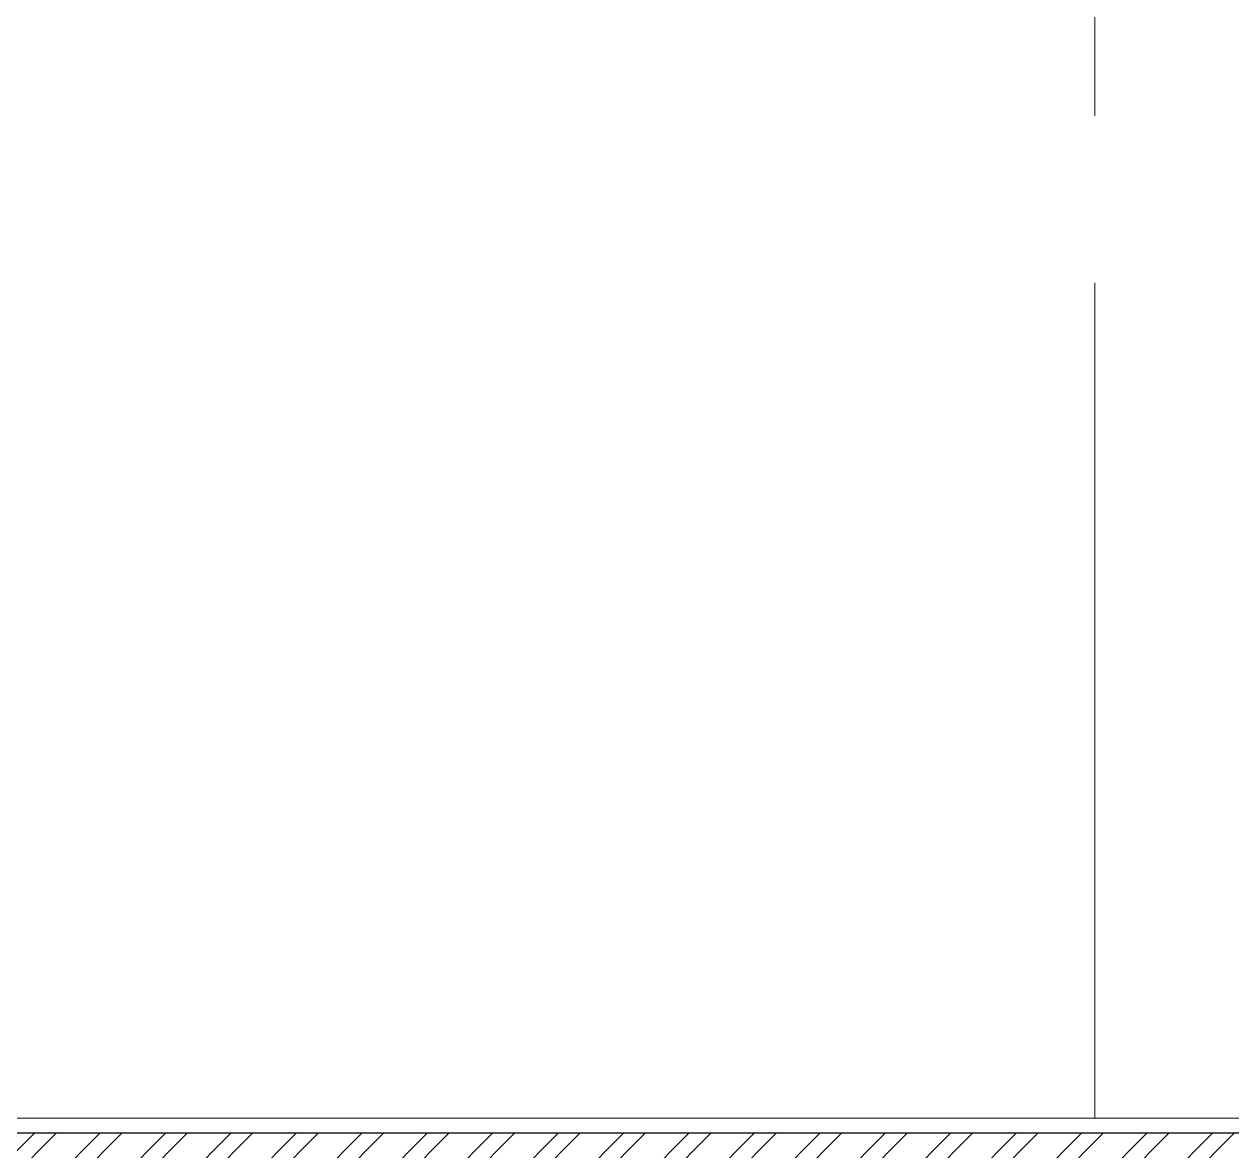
# Model space of a CAD drawing. Header units: millimetres. Extents: x 1065 to 1969, y -17351 to -16712.
# Drawn here: x 1383.83 to 1408.69, y -17096.36 to -17073.17 of the extents above; entities that cross this region are included whole.
import ezdxf

# ---------------------------------------------------------------- set-up
doc = ezdxf.new("R2010")
doc.units = ezdxf.units.MM
doc.linetypes.add('CENTER', pattern=[50.8, 31.75, -6.35, 6.35, -6.35])
doc.layers.get('0').update_dxf_attribs({"lineweight": 20})
doc.layers.add('aa.drawing', color=8, linetype='Continuous', lineweight=100)
doc.layers.add('bl', color=7, linetype='Continuous', lineweight=25)

# ---------------------------------------------------------------- blocks, each defined once
blk = doc.blocks.new('*u17')
at = {"layer": 'aa.drawing', "color": 1, "linetype": 'CENTER', "lineweight": 5, "ltscale": 0.54144}
blk.add_line((-69.48, -127.319), (-69.48, 89.257), dxfattribs=at)
at = {"layer": 'aa.drawing', "color": 1, "linetype": 'Continuous', "lineweight": 5}
blk.add_lwpolyline([(-137.16, -127.319), (-1.8, -127.319), (-1.8, 89.257), (-137.16, 89.257)], close=True, dxfattribs=at)

msp = doc.modelspace()

# ---------------------------------------------------------------- hatches: boundary and pattern name
h = msp.add_hatch()
h.set_pattern_fill('ANSI32', color=8, scale=0.1)
h.set_pattern_definition([(45, (-455.9367, 11.4647), (-0.67351921, 0.67351921), []), (45, (-455.4877, 11.4647), (-0.67351921, 0.67351921), [])])
h.paths.add_polyline_path([(1485.871, -16867.397, 0.414214), (1480.871, -16862.397), (1330.871, -16862.397, 0.414214), (1325.871, -16867.397), (1325.871, -17107.397, 0.414214), (1330.871, -17112.397), (1480.871, -17112.397, 0.414214), (1485.871, -17107.397)])
h.paths.add_polyline_path([(1473.871, -17095.997), (1337.871, -17095.997), (1337.871, -16878.797), (1473.871, -16878.797)], flags=16)
at = {"lineweight": 5}
h = msp.add_hatch(dxfattribs=at)
h.set_pattern_fill('ANSI31', color=5, scale=0.1)
h.set_pattern_definition([(45, (-478.47855, 802.74867), (-0.224506403, 0.224506403), [])])
h.paths.add_polyline_path([(1438.608, -17103.965), (1439.21, -17103.569), (1475.501, -17103.569, 0.414214), (1476.031, -17103.039), (1476.031, -16877.159, 0.414214), (1475.501, -16876.629), (1336.241, -16876.629, 0.414214), (1335.711, -16877.159), (1335.711, -17103.039, 0.414214), (1336.241, -17103.569), (1341.071, -17103.569), (1386.871, -17103.569), (1387.473, -17103.965)])
h.paths.add_polyline_path([(1337.321, -17098.639), (1337.321, -16878.139), (1474.421, -16878.139), (1474.421, -17098.639)], flags=16)

# ---------------------------------------------------------------- linework, layer by layer
at = {"color": 8}
msp.add_lwpolyline([(1337.871, -17095.997), (1473.871, -17095.997), (1473.871, -16878.797), (1337.871, -16878.797)], close=True, dxfattribs=at)
at = {"color": 251, "true_color": 0x636466}
msp.add_lwpolyline([(1337.871, -17095.997), (1473.871, -17095.997), (1473.871, -16878.797), (1337.871, -16878.797)], close=True, dxfattribs=at)
at = {"layer": 'bl', "color": 5, "lineweight": 0}
msp.add_lwpolyline([(1337.891, -17095.985), (1473.851, -17095.985)], dxfattribs=at)

# ---------------------------------------------------------------- block references
at = {"lineweight": 5}
msp.add_blockref('*u17', (1475.351, -16968.366), dxfattribs=at)

doc.saveas('drawing.dxf')
